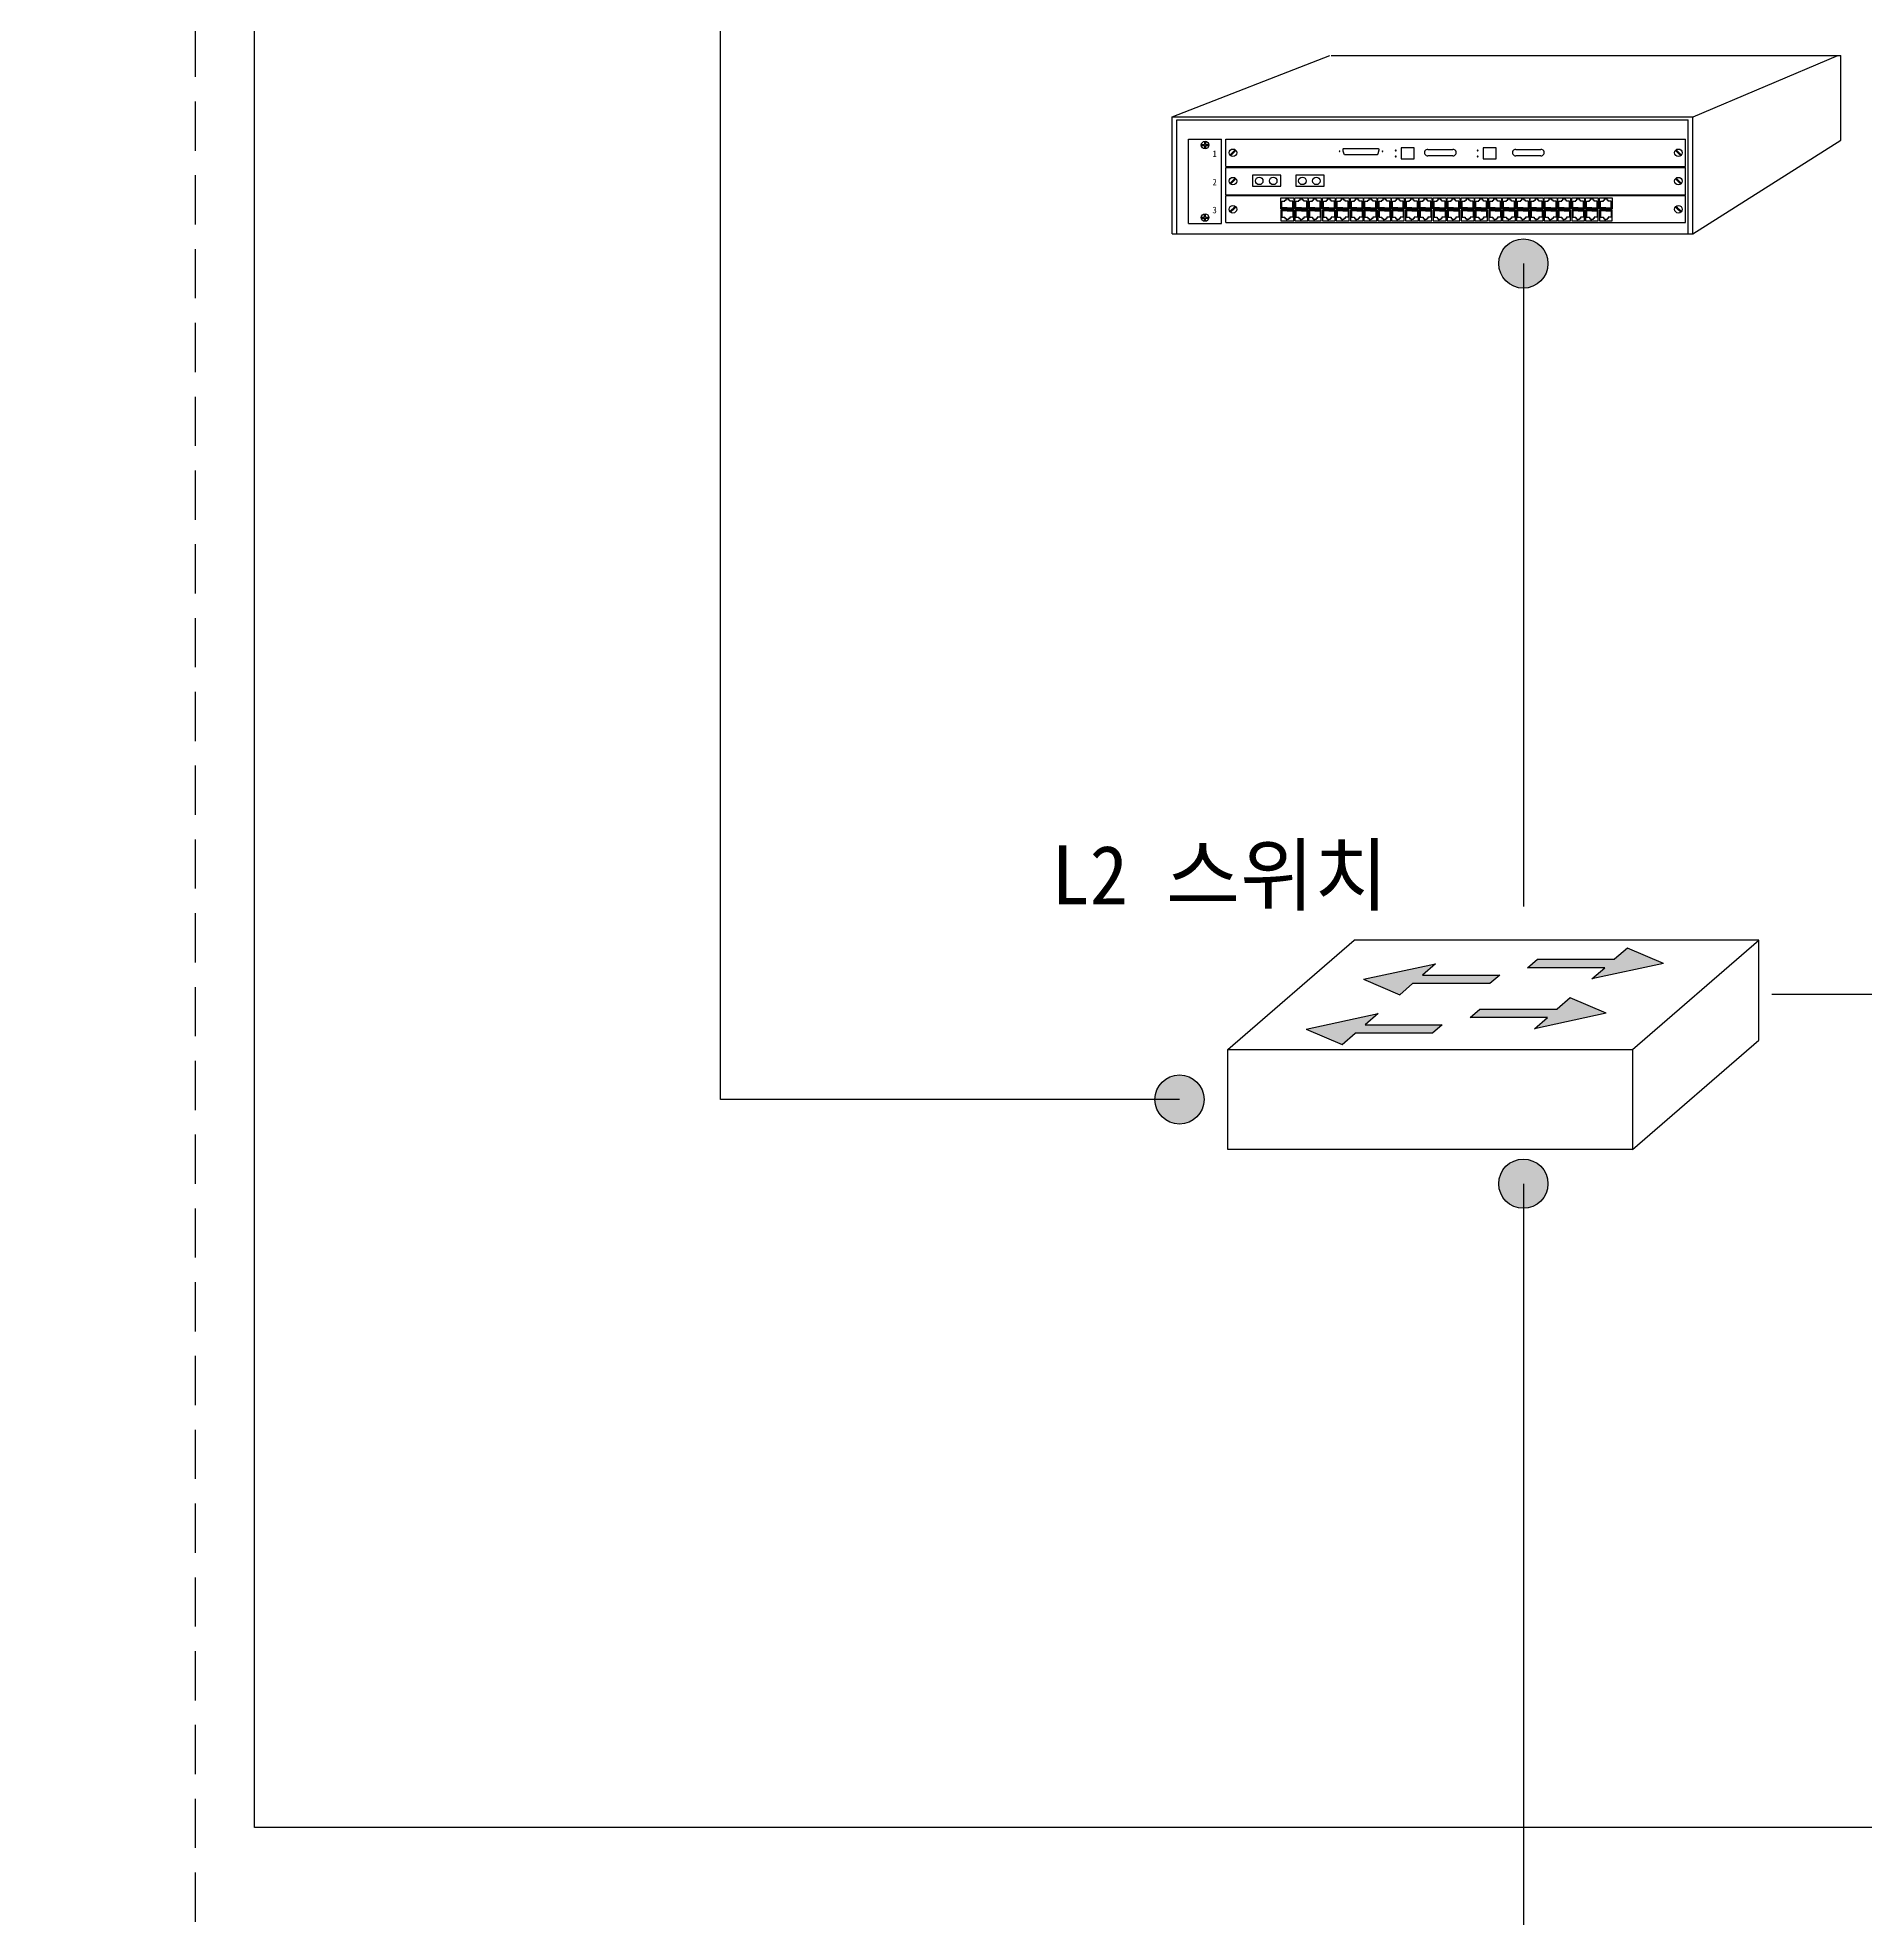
# Model space of a CAD drawing. Header units: millimetres. Extents: x 4 to 3929, y -454 to 587.
# Drawn here: x 1847.6 to 2033.4, y -6.1 to 185 of the extents above; entities that cross this region are included whole.
import ezdxf

# ---------------------------------------------------------------- set-up
doc = ezdxf.new("R2010")
doc.units = ezdxf.units.MM
doc.header["$LTSCALE"] = 10
doc.linetypes.add('A-DASHD01', pattern=[0.75, 0.5, -0.25])
for name, color, linetype in [('CZ-LIN1', 7, 'Continuous'), ('CZ-SYMB', 2, 'Continuous'), ('CZ-TABL-LIN1', 4, 'Continuous'), ('CZ-TEX2', 3, 'Continuous')]:
    doc.layers.add(name, color=color, linetype=linetype)
doc.styles.get("Standard").update_dxf_attribs({"font": 'GulimChe.ttf'})

# ---------------------------------------------------------------- blocks, each defined once
blk = doc.blocks.new('WO')
at = {"layer": 'CZ-LIN1'}
h = blk.add_hatch(color=256, dxfattribs=at)
h.dxf.hatch_style = 1
edge = h.paths.add_edge_path()
edge.add_arc((0, 0), 2.5, 0, 360)
blk.add_circle((0, 0), 2.5, dxfattribs=at)

msp = doc.modelspace()

# ---------------------------------------------------------------- hatches: boundary and pattern name
at = {"layer": 'CZ-SYMB'}
for points in [[(2007.88, 91.33), (2000.04, 91.33), (1999.04, 90.47), (2006.88, 90.47), (2005.57, 89.33), (2012.87, 90.9), (2009.2, 92.47)], [(1987.36, 88.87), (1995.21, 88.87), (1996.21, 89.73), (1988.36, 89.73), (1989.68, 90.87), (1982.38, 89.3), (1986.05, 87.73)], [(2002.04, 86.27), (1994.2, 86.27), (1993.2, 85.41), (2001.05, 85.41), (1999.73, 84.27), (2007.03, 85.84), (2003.36, 87.41)], [(1981.53, 83.81), (1989.37, 83.81), (1990.37, 84.67), (1982.52, 84.67), (1983.84, 85.81), (1976.54, 84.24), (1980.21, 82.67)]]:
    msp.add_hatch(color=256, dxfattribs=at).paths.add_polyline_path(points)

# ---------------------------------------------------------------- linework, layer by layer
at = {"layer": 'CZ-LIN1'}
for p, q in [((1998.61, 162.04), (1998.61, 96.69)), ((2023.86, 87.79), (2068.26, 87.79)), ((1998.61, 68.52), (1998.61, -280.04))]:
    msp.add_line(p, q, dxfattribs=at)
at = {"layer": 'CZ-LIN1', "flags": 128}
msp.add_lwpolyline([(1963.66, 77.08), (1917.02, 77.08), (1917.02, 260.95), (1957.65, 260.95)], dxfattribs=at)
at = {"layer": 'CZ-SYMB'}
for p, q in [((1962.91, 176.94), (1978.93, 183.2)), ((1979.09, 183.2), (2030.87, 183.2)), ((2015.88, 176.96), (2030.58, 183.2)), ((2030.87, 174.58), (2030.87, 183.2)), ((1962.91, 176.94), (2015.84, 176.94)), ((1962.91, 165.06), (1962.91, 176.94)), ((1963.4, 176.65), (2015.35, 176.65)), ((1963.4, 165.06), (1963.4, 176.65)), ((2015.35, 165.06), (2015.35, 176.65)), ((2015.84, 176.94), (2015.92, 176.97)), ((2015.84, 165.06), (2015.84, 176.94)), ((1964.58, 174.69), (1967.92, 174.69)), ((1964.58, 166.11), (1964.58, 174.69)), ((1965.88, 174.14), (1966.22, 174.14)), ((1965.88, 174.04), (1966.22, 174.04)), ((1966.22, 174.47), (1966.22, 174.14)), ((1966.22, 174.04), (1966.22, 173.7)), ((1966.31, 174.47), (1966.31, 174.14)), ((1966.31, 174.14), (1966.65, 174.14)), ((1966.31, 174.04), (1966.65, 174.04)), ((1966.31, 174.04), (1966.31, 173.7)), ((1967.92, 166.11), (1967.92, 174.69)), ((1968.38, 171.91), (1968.38, 174.69)), ((1968.38, 174.69), (2015.08, 174.69)), ((2015.08, 171.91), (2015.08, 174.69)), ((2015.08, 171.91), (2015.08, 174.69)), ((2015.84, 165.06), (2030.87, 174.58)), ((1968.79, 173.07), (1969.02, 173.3)), ((1968.86, 173), (1969.09, 173.24)), ((1969.02, 173.3), (1969.33, 173.61)), ((1969.09, 173.23), (1969.4, 173.54)), ((1980.3, 173.64), (1980.31, 173.69)), ((1980.3, 173.56), (1980.3, 173.64)), ((1980.3, 173.48), (1980.3, 173.56)), ((1980.41, 173.16), (1980.3, 173.48)), ((1980.31, 173.69), (1980.33, 173.73)), ((1980.33, 173.73), (1980.39, 173.75)), ((1980.39, 173.75), (1983.85, 173.75)), ((1980.44, 173.1), (1980.41, 173.16)), ((1980.52, 173.09), (1980.44, 173.1)), ((1983.78, 173.09), (1980.52, 173.09)), ((1983.79, 173.1), (1983.78, 173.09)), ((1983.8, 173.13), (1983.79, 173.1)), ((1983.82, 173.18), (1983.8, 173.13)), ((1983.93, 173.56), (1983.82, 173.18)), ((1983.85, 173.75), (1983.9, 173.71)), ((1983.9, 173.71), (1983.92, 173.7)), ((1983.92, 173.7), (1983.93, 173.64)), ((1983.93, 173.64), (1983.93, 173.56)), ((1987.53, 173.81), (1986.19, 173.81)), ((1986.19, 173.81), (1986.19, 172.67)), ((1986.19, 172.67), (1987.53, 172.67)), ((1987.53, 172.67), (1987.53, 173.81)), ((1988.91, 173.65), (1991.45, 173.65)), ((1991.45, 173), (1988.91, 173)), ((1995.86, 173.81), (1994.52, 173.81)), ((1994.52, 173.81), (1994.52, 172.67)), ((1994.52, 172.67), (1995.86, 172.67)), ((1995.86, 172.67), (1995.86, 173.81)), ((1997.85, 173.65), (2000.39, 173.65)), ((2000.39, 173), (1997.85, 173)), ((2014.37, 173.23), (2014.06, 173.54)), ((2014.44, 173.3), (2014.13, 173.61)), ((2014.61, 173), (2014.37, 173.24)), ((2014.68, 173.07), (2014.44, 173.3)), ((1968.38, 171.91), (2015.08, 171.91)), ((1968.38, 169.03), (1968.38, 171.81)), ((1968.38, 171.81), (2015.08, 171.81)), ((1968.79, 170.18), (1969.02, 170.42)), ((1968.86, 170.11), (1969.09, 170.35)), ((1969.02, 170.41), (1969.33, 170.72)), ((1969.09, 170.34), (1969.4, 170.65)), ((1973.97, 171.03), (1971.08, 171.03)), ((1971.08, 171.03), (1971.08, 169.91)), ((1973.97, 169.91), (1973.97, 171.03)), ((1978.35, 171.03), (1975.47, 171.03)), ((1975.47, 171.03), (1975.47, 169.91)), ((1978.35, 169.91), (1978.35, 171.03)), ((2014.37, 170.34), (2014.06, 170.65)), ((2014.44, 170.41), (2014.13, 170.72)), ((2014.61, 170.11), (2014.37, 170.35)), ((2014.68, 170.18), (2014.44, 170.42)), ((2015.08, 169.03), (2015.08, 171.81)), ((2015.08, 169.03), (2015.08, 171.81)), ((1968.38, 169.03), (2015.08, 169.03)), ((1968.38, 166.22), (1968.38, 168.95)), ((1968.38, 168.95), (2015.08, 168.95)), ((1971.08, 169.91), (1973.97, 169.91)), ((1973.97, 168.73), (1975.27, 168.73)), ((1973.97, 167.62), (1973.97, 168.73)), ((1974.07, 168.39), (1974.38, 168.39)), ((1974.07, 167.72), (1974.07, 168.39)), ((1974.38, 168.5), (1974.49, 168.5)), ((1974.38, 168.39), (1974.38, 168.5)), ((1974.49, 168.5), (1974.49, 168.62)), ((1974.49, 168.62), (1974.62, 168.62)), ((1974.75, 168.62), (1974.62, 168.62)), ((1974.75, 168.5), (1974.75, 168.62)), ((1974.86, 168.5), (1974.75, 168.5)), ((1974.86, 168.39), (1974.86, 168.5)), ((1975.17, 168.39), (1974.86, 168.39)), ((1975.17, 167.72), (1975.17, 168.39)), ((1975.27, 168.73), (1975.27, 167.62)), ((1975.4, 168.73), (1976.7, 168.73)), ((1975.4, 167.62), (1975.4, 168.73)), ((1975.47, 169.91), (1978.35, 169.91)), ((1975.5, 168.39), (1975.8, 168.39)), ((1975.5, 167.72), (1975.5, 168.39)), ((1975.8, 168.39), (1975.8, 168.5)), ((1975.8, 168.5), (1975.91, 168.5)), ((1975.91, 168.5), (1975.91, 168.62)), ((1975.91, 168.62), (1976.05, 168.62)), ((1976.18, 168.62), (1976.05, 168.62)), ((1976.18, 168.5), (1976.18, 168.62)), ((1976.29, 168.5), (1976.18, 168.5)), ((1976.29, 168.39), (1976.29, 168.5)), ((1976.6, 168.39), (1976.29, 168.39)), ((1976.6, 167.72), (1976.6, 168.39)), ((1976.7, 168.73), (1976.7, 167.62)), ((1976.77, 168.73), (1978.07, 168.73)), ((1976.77, 167.62), (1976.77, 168.73)), ((1976.87, 168.39), (1977.18, 168.39)), ((1976.87, 167.72), (1976.87, 168.39)), ((1977.18, 168.39), (1977.18, 168.5)), ((1977.18, 168.5), (1977.29, 168.5)), ((1977.29, 168.62), (1977.42, 168.62)), ((1977.29, 168.5), (1977.29, 168.62)), ((1977.56, 168.62), (1977.42, 168.62)), ((1977.56, 168.5), (1977.56, 168.62)), ((1977.67, 168.5), (1977.56, 168.5)), ((1977.67, 168.39), (1977.67, 168.5)), ((1977.97, 168.39), (1977.67, 168.39)), ((1977.97, 167.72), (1977.97, 168.39)), ((1978.07, 168.73), (1978.07, 167.62)), ((1978.2, 167.62), (1978.2, 168.73)), ((1978.2, 168.73), (1979.5, 168.73)), ((1978.3, 168.39), (1978.61, 168.39)), ((1978.3, 167.72), (1978.3, 168.39)), ((1978.61, 168.5), (1978.72, 168.5)), ((1978.61, 168.39), (1978.61, 168.5)), ((1978.72, 168.5), (1978.72, 168.62)), ((1978.72, 168.62), (1978.85, 168.62)), ((1978.98, 168.62), (1978.85, 168.62)), ((1978.98, 168.5), (1978.98, 168.62)), ((1979.09, 168.5), (1978.98, 168.5)), ((1979.09, 168.39), (1979.09, 168.5)), ((1979.4, 168.39), (1979.09, 168.39)), ((1979.4, 167.72), (1979.4, 168.39)), ((1979.5, 168.73), (1979.5, 167.62)), ((1979.6, 167.62), (1979.6, 168.73)), ((1979.6, 168.73), (1980.9, 168.73)), ((1979.7, 168.39), (1980.01, 168.39)), ((1979.7, 167.72), (1979.7, 168.39)), ((1980.01, 168.39), (1980.01, 168.5)), ((1980.01, 168.5), (1980.12, 168.5)), ((1980.12, 168.5), (1980.12, 168.62)), ((1980.12, 168.62), (1980.25, 168.62)), ((1980.38, 168.62), (1980.25, 168.62)), ((1980.38, 168.5), (1980.38, 168.62)), ((1980.49, 168.5), (1980.38, 168.5)), ((1980.49, 168.39), (1980.49, 168.5)), ((1980.8, 168.39), (1980.49, 168.39)), ((1980.8, 167.72), (1980.8, 168.39)), ((1980.9, 168.73), (1980.9, 167.62)), ((1981.03, 168.73), (1982.33, 168.73)), ((1981.03, 167.62), (1981.03, 168.73)), ((1981.13, 168.39), (1981.44, 168.39)), ((1981.13, 167.72), (1981.13, 168.39)), ((1981.44, 168.5), (1981.55, 168.5)), ((1981.44, 168.39), (1981.44, 168.5)), ((1981.55, 168.5), (1981.55, 168.62)), ((1981.55, 168.62), (1981.68, 168.62)), ((1981.81, 168.62), (1981.68, 168.62)), ((1981.81, 168.5), (1981.81, 168.62)), ((1981.92, 168.5), (1981.81, 168.5)), ((1981.92, 168.39), (1981.92, 168.5)), ((1982.23, 168.39), (1981.92, 168.39)), ((1982.23, 167.72), (1982.23, 168.39)), ((1982.33, 168.73), (1982.33, 167.62)), ((1982.41, 168.73), (1983.71, 168.73)), ((1982.41, 167.62), (1982.41, 168.73)), ((1982.51, 168.39), (1982.82, 168.39)), ((1982.51, 167.72), (1982.51, 168.39)), ((1982.82, 168.5), (1982.93, 168.5)), ((1982.82, 168.39), (1982.82, 168.5)), ((1982.93, 168.5), (1982.93, 168.62)), ((1982.93, 168.62), (1983.06, 168.62)), ((1983.19, 168.62), (1983.06, 168.62)), ((1983.19, 168.5), (1983.19, 168.62)), ((1983.3, 168.5), (1983.19, 168.5)), ((1983.3, 168.39), (1983.3, 168.5)), ((1983.61, 168.39), (1983.3, 168.39)), ((1983.61, 167.72), (1983.61, 168.39)), ((1983.71, 168.73), (1983.71, 167.62)), ((1983.83, 167.62), (1983.83, 168.73)), ((1983.83, 168.73), (1985.14, 168.73)), ((1983.94, 168.39), (1984.24, 168.39)), ((1983.94, 167.72), (1983.94, 168.39)), ((1984.24, 168.39), (1984.24, 168.5)), ((1984.24, 168.5), (1984.35, 168.5)), ((1984.35, 168.62), (1984.49, 168.62)), ((1984.35, 168.5), (1984.35, 168.62)), ((1984.62, 168.62), (1984.49, 168.62)), ((1984.62, 168.5), (1984.62, 168.62)), ((1984.73, 168.5), (1984.62, 168.5)), ((1984.73, 168.39), (1984.73, 168.5)), ((1985.04, 168.39), (1984.73, 168.39)), ((1985.04, 167.72), (1985.04, 168.39)), ((1985.14, 168.73), (1985.14, 167.62)), ((1985.21, 168.73), (1986.51, 168.73)), ((1985.21, 167.62), (1985.21, 168.73)), ((1985.31, 168.39), (1985.62, 168.39)), ((1985.31, 167.72), (1985.31, 168.39)), ((1985.62, 168.5), (1985.73, 168.5)), ((1985.62, 168.39), (1985.62, 168.5)), ((1985.73, 168.5), (1985.73, 168.62)), ((1985.73, 168.62), (1985.86, 168.62)), ((1985.99, 168.62), (1985.86, 168.62)), ((1985.99, 168.5), (1985.99, 168.62)), ((1986.1, 168.5), (1985.99, 168.5)), ((1986.1, 168.39), (1986.1, 168.5)), ((1986.41, 168.39), (1986.1, 168.39)), ((1986.41, 167.72), (1986.41, 168.39)), ((1986.51, 168.73), (1986.51, 167.62)), ((1986.64, 168.73), (1987.94, 168.73)), ((1986.64, 167.62), (1986.64, 168.73)), ((1986.74, 168.39), (1987.05, 168.39)), ((1986.74, 167.72), (1986.74, 168.39)), ((1987.05, 168.39), (1987.05, 168.5)), ((1987.05, 168.5), (1987.16, 168.5)), ((1987.16, 168.62), (1987.29, 168.62)), ((1987.16, 168.5), (1987.16, 168.62)), ((1987.42, 168.62), (1987.29, 168.62)), ((1987.42, 168.5), (1987.42, 168.62)), ((1987.53, 168.5), (1987.42, 168.5)), ((1987.53, 168.39), (1987.53, 168.5)), ((1987.84, 168.39), (1987.53, 168.39)), ((1987.84, 167.72), (1987.84, 168.39)), ((1987.94, 168.73), (1987.94, 167.62)), ((1988.02, 168.73), (1989.32, 168.73)), ((1988.02, 167.62), (1988.02, 168.73)), ((1988.12, 168.39), (1988.43, 168.39)), ((1988.12, 167.72), (1988.12, 168.39)), ((1988.43, 168.39), (1988.43, 168.5)), ((1988.43, 168.5), (1988.54, 168.5)), ((1988.54, 168.62), (1988.67, 168.62)), ((1988.54, 168.5), (1988.54, 168.62)), ((1988.8, 168.62), (1988.67, 168.62)), ((1988.8, 168.5), (1988.8, 168.62)), ((1988.91, 168.5), (1988.8, 168.5)), ((1988.91, 168.39), (1988.91, 168.5)), ((1989.22, 168.39), (1988.91, 168.39)), ((1989.22, 167.72), (1989.22, 168.39)), ((1989.32, 168.73), (1989.32, 167.62)), ((1989.45, 167.62), (1989.45, 168.73)), ((1989.45, 168.73), (1990.75, 168.73)), ((1989.55, 168.39), (1989.85, 168.39)), ((1989.55, 167.72), (1989.55, 168.39)), ((1989.85, 168.5), (1989.96, 168.5)), ((1989.85, 168.39), (1989.85, 168.5)), ((1989.96, 168.5), (1989.96, 168.62)), ((1989.96, 168.62), (1990.1, 168.62)), ((1990.23, 168.62), (1990.1, 168.62)), ((1990.23, 168.5), (1990.23, 168.62)), ((1990.34, 168.5), (1990.23, 168.5)), ((1990.34, 168.39), (1990.34, 168.5)), ((1990.65, 168.39), (1990.34, 168.39)), ((1990.65, 167.72), (1990.65, 168.39)), ((1990.75, 168.73), (1990.75, 167.62)), ((1990.87, 167.62), (1990.87, 168.73)), ((1990.87, 168.73), (1992.17, 168.73)), ((1990.97, 168.39), (1991.28, 168.39)), ((1990.97, 167.72), (1990.97, 168.39)), ((1991.28, 168.5), (1991.39, 168.5)), ((1991.28, 168.39), (1991.28, 168.5)), ((1991.39, 168.62), (1991.52, 168.62)), ((1991.39, 168.5), (1991.39, 168.62)), ((1991.65, 168.62), (1991.52, 168.62)), ((1991.65, 168.5), (1991.65, 168.62)), ((1991.76, 168.5), (1991.65, 168.5)), ((1991.76, 168.39), (1991.76, 168.5)), ((1992.07, 168.39), (1991.76, 168.39)), ((1992.07, 167.72), (1992.07, 168.39)), ((1992.17, 168.73), (1992.17, 167.62)), ((1992.3, 168.73), (1993.6, 168.73)), ((1992.3, 167.62), (1992.3, 168.73)), ((1992.4, 167.72), (1992.4, 168.39)), ((1992.4, 168.39), (1992.71, 168.39)), ((1992.71, 168.5), (1992.82, 168.5)), ((1992.71, 168.39), (1992.71, 168.5)), ((1992.82, 168.62), (1992.95, 168.62)), ((1992.82, 168.5), (1992.82, 168.62)), ((1993.08, 168.62), (1992.95, 168.62)), ((1993.08, 168.5), (1993.08, 168.62)), ((1993.19, 168.5), (1993.08, 168.5)), ((1993.19, 168.39), (1993.19, 168.5)), ((1993.5, 168.39), (1993.19, 168.39)), ((1993.5, 167.72), (1993.5, 168.39)), ((1993.6, 168.73), (1993.6, 167.62)), ((1993.67, 168.73), (1994.98, 168.73)), ((1993.67, 167.62), (1993.67, 168.73)), ((1993.77, 168.39), (1994.08, 168.39)), ((1993.77, 167.72), (1993.77, 168.39)), ((1994.08, 168.5), (1994.19, 168.5)), ((1994.08, 168.39), (1994.08, 168.5)), ((1994.19, 168.5), (1994.19, 168.62)), ((1994.19, 168.62), (1994.32, 168.62)), ((1994.46, 168.62), (1994.32, 168.62)), ((1994.46, 168.5), (1994.46, 168.62)), ((1994.57, 168.5), (1994.46, 168.5)), ((1994.57, 168.39), (1994.57, 168.5)), ((1994.87, 168.39), (1994.57, 168.39)), ((1994.87, 167.72), (1994.87, 168.39)), ((1994.98, 168.73), (1994.98, 167.62)), ((1995.1, 167.62), (1995.1, 168.73)), ((1995.1, 168.73), (1996.4, 168.73)), ((1995.2, 168.39), (1995.51, 168.39)), ((1995.2, 167.72), (1995.2, 168.39)), ((1995.51, 168.39), (1995.51, 168.5)), ((1995.51, 168.5), (1995.62, 168.5)), ((1995.62, 168.62), (1995.75, 168.62)), ((1995.62, 168.5), (1995.62, 168.62)), ((1995.88, 168.62), (1995.75, 168.62)), ((1995.88, 168.5), (1995.88, 168.62)), ((1996, 168.5), (1995.88, 168.5)), ((1996, 168.39), (1996, 168.5)), ((1996.3, 168.39), (1996, 168.39)), ((1996.3, 167.72), (1996.3, 168.39)), ((1996.4, 168.73), (1996.4, 167.62)), ((1996.5, 168.73), (1997.8, 168.73)), ((1996.5, 167.62), (1996.5, 168.73)), ((1996.6, 168.39), (1996.91, 168.39)), ((1996.6, 167.72), (1996.6, 168.39)), ((1996.91, 168.5), (1997.02, 168.5)), ((1996.91, 168.39), (1996.91, 168.5)), ((1997.02, 168.5), (1997.02, 168.62)), ((1997.02, 168.62), (1997.15, 168.62)), ((1997.28, 168.62), (1997.15, 168.62)), ((1997.28, 168.5), (1997.28, 168.62)), ((1997.39, 168.5), (1997.28, 168.5)), ((1997.39, 168.39), (1997.39, 168.5)), ((1997.7, 168.39), (1997.39, 168.39)), ((1997.7, 167.72), (1997.7, 168.39)), ((1997.8, 168.73), (1997.8, 167.62)), ((1997.93, 168.73), (1999.23, 168.73)), ((1997.93, 167.62), (1997.93, 168.73)), ((1998.03, 168.39), (1998.34, 168.39)), ((1998.03, 167.72), (1998.03, 168.39)), ((1998.34, 168.39), (1998.34, 168.5)), ((1998.34, 168.5), (1998.45, 168.5)), ((1998.45, 168.62), (1998.58, 168.62)), ((1998.45, 168.5), (1998.45, 168.62)), ((1998.71, 168.62), (1998.58, 168.62)), ((1998.71, 168.5), (1998.71, 168.62)), ((1998.82, 168.5), (1998.71, 168.5)), ((1998.82, 168.39), (1998.82, 168.5)), ((1999.13, 168.39), (1998.82, 168.39)), ((1999.13, 167.72), (1999.13, 168.39)), ((1999.23, 168.73), (1999.23, 167.62)), ((1999.31, 168.73), (2000.61, 168.73)), ((1999.31, 167.62), (1999.31, 168.73)), ((1999.41, 168.39), (1999.72, 168.39)), ((1999.41, 167.72), (1999.41, 168.39)), ((1999.72, 168.39), (1999.72, 168.5)), ((1999.72, 168.5), (1999.83, 168.5)), ((1999.83, 168.62), (1999.96, 168.62)), ((1999.83, 168.5), (1999.83, 168.62)), ((2000.09, 168.62), (1999.96, 168.62)), ((2000.09, 168.5), (2000.09, 168.62)), ((2000.2, 168.5), (2000.09, 168.5)), ((2000.2, 168.39), (2000.2, 168.5)), ((2000.51, 168.39), (2000.2, 168.39)), ((2000.51, 167.72), (2000.51, 168.39)), ((2000.61, 168.73), (2000.61, 167.62)), ((2000.74, 168.73), (2002.04, 168.73)), ((2000.74, 167.62), (2000.74, 168.73)), ((2000.84, 168.39), (2001.14, 168.39)), ((2000.84, 167.72), (2000.84, 168.39)), ((2001.14, 168.5), (2001.25, 168.5)), ((2001.14, 168.39), (2001.14, 168.5)), ((2001.25, 168.5), (2001.25, 168.62)), ((2001.25, 168.62), (2001.39, 168.62)), ((2001.52, 168.62), (2001.39, 168.62)), ((2001.52, 168.5), (2001.52, 168.62)), ((2001.63, 168.5), (2001.52, 168.5)), ((2001.63, 168.39), (2001.63, 168.5)), ((2001.94, 168.39), (2001.63, 168.39)), ((2001.94, 167.72), (2001.94, 168.39)), ((2002.04, 168.73), (2002.04, 167.62)), ((2002.11, 168.73), (2003.41, 168.73)), ((2002.11, 167.62), (2002.11, 168.73)), ((2002.21, 168.39), (2002.52, 168.39)), ((2002.21, 167.72), (2002.21, 168.39)), ((2002.52, 168.39), (2002.52, 168.5)), ((2002.52, 168.5), (2002.63, 168.5)), ((2002.63, 168.62), (2002.76, 168.62)), ((2002.63, 168.5), (2002.63, 168.62)), ((2002.89, 168.62), (2002.76, 168.62)), ((2002.89, 168.5), (2002.89, 168.62)), ((2003, 168.5), (2002.89, 168.5)), ((2003, 168.39), (2003, 168.5)), ((2003.31, 168.39), (2003, 168.39)), ((2003.31, 167.72), (2003.31, 168.39)), ((2003.41, 168.73), (2003.41, 167.62)), ((2003.54, 167.62), (2003.54, 168.73)), ((2003.54, 168.73), (2004.84, 168.73)), ((2003.64, 168.39), (2003.95, 168.39)), ((2003.64, 167.72), (2003.64, 168.39)), ((2003.95, 168.39), (2003.95, 168.5)), ((2003.95, 168.5), (2004.06, 168.5)), ((2004.06, 168.5), (2004.06, 168.62)), ((2004.06, 168.62), (2004.19, 168.62)), ((2004.32, 168.62), (2004.19, 168.62)), ((2004.32, 168.5), (2004.32, 168.62)), ((2004.43, 168.5), (2004.32, 168.5)), ((2004.43, 168.39), (2004.43, 168.5)), ((2004.74, 168.39), (2004.43, 168.39)), ((2004.74, 167.72), (2004.74, 168.39)), ((2004.84, 168.73), (2004.84, 167.62)), ((2004.92, 168.73), (2006.22, 168.73)), ((2004.92, 167.62), (2004.92, 168.73)), ((2005.02, 168.39), (2005.33, 168.39)), ((2005.02, 167.72), (2005.02, 168.39)), ((2005.33, 168.39), (2005.33, 168.5)), ((2005.33, 168.5), (2005.44, 168.5)), ((2005.44, 168.5), (2005.44, 168.62)), ((2005.44, 168.62), (2005.57, 168.62)), ((2005.7, 168.62), (2005.57, 168.62)), ((2005.7, 168.5), (2005.7, 168.62)), ((2005.81, 168.5), (2005.7, 168.5)), ((2005.81, 168.39), (2005.81, 168.5)), ((2006.12, 168.39), (2005.81, 168.39)), ((2006.12, 167.72), (2006.12, 168.39)), ((2006.22, 168.73), (2006.22, 167.62)), ((2006.35, 168.73), (2007.65, 168.73)), ((2006.35, 167.62), (2006.35, 168.73)), ((2006.45, 168.39), (2006.76, 168.39)), ((2006.45, 167.72), (2006.45, 168.39)), ((2006.76, 168.39), (2006.76, 168.5)), ((2006.76, 168.5), (2006.87, 168.5)), ((2006.87, 168.62), (2007, 168.62)), ((2006.87, 168.5), (2006.87, 168.62)), ((2007.13, 168.62), (2007, 168.62)), ((2007.13, 168.5), (2007.13, 168.62)), ((2007.24, 168.5), (2007.13, 168.5)), ((2007.24, 168.39), (2007.24, 168.5)), ((2007.55, 168.39), (2007.24, 168.39)), ((2007.55, 167.72), (2007.55, 168.39)), ((2007.65, 168.73), (2007.65, 167.62)), ((2015.08, 166.22), (2015.08, 168.95)), ((2015.08, 166.22), (2015.08, 168.95)), ((1965.88, 166.77), (1966.22, 166.77)), ((1965.88, 166.67), (1966.22, 166.67)), ((1966.22, 166.77), (1966.22, 167.1)), ((1966.22, 166.33), (1966.22, 166.67)), ((1966.31, 166.77), (1966.31, 167.1)), ((1966.31, 166.77), (1966.65, 166.77)), ((1966.31, 166.67), (1966.65, 166.67)), ((1966.31, 166.33), (1966.31, 166.67)), ((1968.79, 167.32), (1969.02, 167.56)), ((1968.86, 167.25), (1969.09, 167.49)), ((1969.02, 167.55), (1969.33, 167.86)), ((1969.09, 167.48), (1969.4, 167.79)), ((1975.27, 167.62), (1973.97, 167.62)), ((1975.27, 167.51), (1973.97, 167.51)), ((1973.97, 167.51), (1973.97, 166.4)), ((1973.97, 166.4), (1975.27, 166.4)), ((1974.62, 167.72), (1974.07, 167.72)), ((1974.62, 167.41), (1974.07, 167.41)), ((1974.07, 167.41), (1974.07, 166.74)), ((1974.07, 166.74), (1974.38, 166.74)), ((1974.38, 166.74), (1974.38, 166.63)), ((1974.38, 166.63), (1974.49, 166.63)), ((1974.49, 166.63), (1974.49, 166.51)), ((1974.49, 166.51), (1974.62, 166.51)), ((1974.62, 167.72), (1975.17, 167.72)), ((1974.62, 167.41), (1975.17, 167.41)), ((1974.75, 166.51), (1974.62, 166.51)), ((1974.75, 166.63), (1974.75, 166.51)), ((1974.86, 166.63), (1974.75, 166.63)), ((1975.17, 166.74), (1974.86, 166.74)), ((1974.86, 166.74), (1974.86, 166.63)), ((1975.17, 167.41), (1975.17, 166.74)), ((1975.27, 166.4), (1975.27, 167.51)), ((1976.7, 167.62), (1975.4, 167.62)), ((1976.7, 167.51), (1975.4, 167.51)), ((1975.4, 167.51), (1975.4, 166.4)), ((1975.4, 166.4), (1976.7, 166.4)), ((1976.05, 167.72), (1975.5, 167.72)), ((1975.5, 167.41), (1975.5, 166.74)), ((1976.05, 167.41), (1975.5, 167.41)), ((1975.5, 166.74), (1975.8, 166.74)), ((1975.8, 166.74), (1975.8, 166.63)), ((1975.8, 166.63), (1975.91, 166.63)), ((1975.91, 166.63), (1975.91, 166.51)), ((1975.91, 166.51), (1976.05, 166.51)), ((1976.05, 167.72), (1976.6, 167.72)), ((1976.05, 167.41), (1976.6, 167.41)), ((1976.18, 166.51), (1976.05, 166.51)), ((1976.29, 166.63), (1976.18, 166.63)), ((1976.18, 166.63), (1976.18, 166.51)), ((1976.6, 166.74), (1976.29, 166.74)), ((1976.29, 166.74), (1976.29, 166.63)), ((1976.6, 167.41), (1976.6, 166.74)), ((1976.7, 166.4), (1976.7, 167.51)), ((1978.07, 167.62), (1976.77, 167.62)), ((1978.07, 167.51), (1976.77, 167.51)), ((1976.77, 167.51), (1976.77, 166.4)), ((1976.77, 166.4), (1978.07, 166.4)), ((1977.42, 167.72), (1976.87, 167.72)), ((1976.87, 167.41), (1976.87, 166.74)), ((1977.42, 167.41), (1976.87, 167.41)), ((1976.87, 166.74), (1977.18, 166.74)), ((1977.18, 166.74), (1977.18, 166.63)), ((1977.18, 166.63), (1977.29, 166.63)), ((1977.29, 166.63), (1977.29, 166.51)), ((1977.29, 166.51), (1977.42, 166.51)), ((1977.42, 167.72), (1977.97, 167.72)), ((1977.42, 167.41), (1977.97, 167.41)), ((1977.56, 166.51), (1977.42, 166.51)), ((1977.67, 166.63), (1977.56, 166.63)), ((1977.56, 166.63), (1977.56, 166.51)), ((1977.97, 166.74), (1977.67, 166.74)), ((1977.67, 166.74), (1977.67, 166.63)), ((1977.97, 167.41), (1977.97, 166.74)), ((1978.07, 166.4), (1978.07, 167.51)), ((1979.5, 167.62), (1978.2, 167.62)), ((1979.5, 167.51), (1978.2, 167.51)), ((1978.2, 167.51), (1978.2, 166.4)), ((1978.2, 166.4), (1979.5, 166.4)), ((1978.85, 167.72), (1978.3, 167.72)), ((1978.3, 167.41), (1978.3, 166.74)), ((1978.85, 167.41), (1978.3, 167.41)), ((1978.3, 166.74), (1978.61, 166.74)), ((1978.61, 166.74), (1978.61, 166.63)), ((1978.61, 166.63), (1978.72, 166.63)), ((1978.72, 166.63), (1978.72, 166.51)), ((1978.72, 166.51), (1978.85, 166.51)), ((1978.85, 167.72), (1979.4, 167.72)), ((1978.85, 167.41), (1979.4, 167.41)), ((1978.98, 166.51), (1978.85, 166.51)), ((1978.98, 166.63), (1978.98, 166.51)), ((1979.09, 166.63), (1978.98, 166.63)), ((1979.4, 166.74), (1979.09, 166.74)), ((1979.09, 166.74), (1979.09, 166.63)), ((1979.4, 167.41), (1979.4, 166.74)), ((1979.5, 166.4), (1979.5, 167.51)), ((1980.9, 167.62), (1979.6, 167.62)), ((1980.9, 167.51), (1979.6, 167.51)), ((1979.6, 167.51), (1979.6, 166.4)), ((1979.6, 166.4), (1980.9, 166.4)), ((1980.25, 167.72), (1979.7, 167.72)), ((1979.7, 167.41), (1979.7, 166.74)), ((1980.25, 167.41), (1979.7, 167.41)), ((1979.7, 166.74), (1980.01, 166.74)), ((1980.01, 166.74), (1980.01, 166.63)), ((1980.01, 166.63), (1980.12, 166.63)), ((1980.12, 166.63), (1980.12, 166.51)), ((1980.12, 166.51), (1980.25, 166.51)), ((1980.25, 167.72), (1980.8, 167.72)), ((1980.25, 167.41), (1980.8, 167.41)), ((1980.38, 166.51), (1980.25, 166.51)), ((1980.49, 166.63), (1980.38, 166.63)), ((1980.38, 166.63), (1980.38, 166.51)), ((1980.8, 166.74), (1980.49, 166.74)), ((1980.49, 166.74), (1980.49, 166.63)), ((1980.8, 167.41), (1980.8, 166.74)), ((1980.9, 166.4), (1980.9, 167.51)), ((1982.33, 167.62), (1981.03, 167.62)), ((1982.33, 167.51), (1981.03, 167.51)), ((1981.03, 167.51), (1981.03, 166.4)), ((1981.03, 166.4), (1982.33, 166.4)), ((1981.68, 167.72), (1981.13, 167.72)), ((1981.68, 167.41), (1981.13, 167.41)), ((1981.13, 167.41), (1981.13, 166.74)), ((1981.13, 166.74), (1981.44, 166.74)), ((1981.44, 166.74), (1981.44, 166.63)), ((1981.44, 166.63), (1981.55, 166.63)), ((1981.55, 166.63), (1981.55, 166.51)), ((1981.55, 166.51), (1981.68, 166.51)), ((1981.68, 167.72), (1982.23, 167.72)), ((1981.68, 167.41), (1982.23, 167.41)), ((1981.81, 166.51), (1981.68, 166.51)), ((1981.81, 166.63), (1981.81, 166.51)), ((1981.92, 166.63), (1981.81, 166.63)), ((1982.23, 166.74), (1981.92, 166.74)), ((1981.92, 166.74), (1981.92, 166.63)), ((1982.23, 167.41), (1982.23, 166.74)), ((1982.33, 166.4), (1982.33, 167.51)), ((1983.71, 167.62), (1982.41, 167.62)), ((1983.71, 167.51), (1982.41, 167.51)), ((1982.41, 167.51), (1982.41, 166.4)), ((1982.41, 166.4), (1983.71, 166.4)), ((1983.06, 167.72), (1982.51, 167.72)), ((1983.06, 167.41), (1982.51, 167.41)), ((1982.51, 167.41), (1982.51, 166.74)), ((1982.51, 166.74), (1982.82, 166.74)), ((1982.82, 166.74), (1982.82, 166.63)), ((1982.82, 166.63), (1982.93, 166.63)), ((1982.93, 166.63), (1982.93, 166.51)), ((1982.93, 166.51), (1983.06, 166.51)), ((1983.06, 167.72), (1983.61, 167.72)), ((1983.06, 167.41), (1983.61, 167.41)), ((1983.19, 166.51), (1983.06, 166.51)), ((1983.19, 166.63), (1983.19, 166.51)), ((1983.3, 166.63), (1983.19, 166.63)), ((1983.61, 166.74), (1983.3, 166.74)), ((1983.3, 166.74), (1983.3, 166.63)), ((1983.61, 167.41), (1983.61, 166.74)), ((1983.71, 166.4), (1983.71, 167.51)), ((1985.14, 167.62), (1983.83, 167.62)), ((1983.83, 167.51), (1983.83, 166.4)), ((1985.14, 167.51), (1983.83, 167.51)), ((1983.83, 166.4), (1985.14, 166.4)), ((1984.49, 167.72), (1983.94, 167.72)), ((1983.94, 167.41), (1983.94, 166.74)), ((1984.49, 167.41), (1983.94, 167.41)), ((1983.94, 166.74), (1984.24, 166.74)), ((1984.24, 166.74), (1984.24, 166.63)), ((1984.24, 166.63), (1984.35, 166.63)), ((1984.35, 166.63), (1984.35, 166.51)), ((1984.35, 166.51), (1984.49, 166.51)), ((1984.49, 167.72), (1985.04, 167.72)), ((1984.49, 167.41), (1985.04, 167.41)), ((1984.62, 166.51), (1984.49, 166.51)), ((1984.73, 166.63), (1984.62, 166.63)), ((1984.62, 166.63), (1984.62, 166.51)), ((1985.04, 166.74), (1984.73, 166.74)), ((1984.73, 166.74), (1984.73, 166.63)), ((1985.04, 167.41), (1985.04, 166.74)), ((1985.14, 166.4), (1985.14, 167.51)), ((1986.51, 167.62), (1985.21, 167.62)), ((1986.51, 167.51), (1985.21, 167.51)), ((1985.21, 167.51), (1985.21, 166.4)), ((1985.21, 166.4), (1986.51, 166.4)), ((1985.86, 167.72), (1985.31, 167.72)), ((1985.31, 167.41), (1985.31, 166.74)), ((1985.86, 167.41), (1985.31, 167.41)), ((1985.31, 166.74), (1985.62, 166.74)), ((1985.62, 166.74), (1985.62, 166.63)), ((1985.62, 166.63), (1985.73, 166.63)), ((1985.73, 166.63), (1985.73, 166.51)), ((1985.73, 166.51), (1985.86, 166.51)), ((1985.86, 167.72), (1986.41, 167.72)), ((1985.86, 167.41), (1986.41, 167.41)), ((1985.99, 166.51), (1985.86, 166.51)), ((1985.99, 166.63), (1985.99, 166.51)), ((1986.1, 166.63), (1985.99, 166.63)), ((1986.41, 166.74), (1986.1, 166.74)), ((1986.1, 166.74), (1986.1, 166.63)), ((1986.41, 167.41), (1986.41, 166.74)), ((1986.51, 166.4), (1986.51, 167.51)), ((1987.94, 167.62), (1986.64, 167.62)), ((1987.94, 167.51), (1986.64, 167.51)), ((1986.64, 167.51), (1986.64, 166.4)), ((1986.64, 166.4), (1987.94, 166.4)), ((1987.29, 167.72), (1986.74, 167.72)), ((1986.74, 167.41), (1986.74, 166.74)), ((1987.29, 167.41), (1986.74, 167.41)), ((1986.74, 166.74), (1987.05, 166.74)), ((1987.05, 166.74), (1987.05, 166.63)), ((1987.05, 166.63), (1987.16, 166.63)), ((1987.16, 166.63), (1987.16, 166.51)), ((1987.16, 166.51), (1987.29, 166.51)), ((1987.29, 167.72), (1987.84, 167.72)), ((1987.29, 167.41), (1987.84, 167.41)), ((1987.42, 166.51), (1987.29, 166.51)), ((1987.53, 166.63), (1987.42, 166.63)), ((1987.42, 166.63), (1987.42, 166.51)), ((1987.84, 166.74), (1987.53, 166.74)), ((1987.53, 166.74), (1987.53, 166.63)), ((1987.84, 167.41), (1987.84, 166.74)), ((1987.94, 166.4), (1987.94, 167.51)), ((1989.32, 167.62), (1988.02, 167.62)), ((1989.32, 167.51), (1988.02, 167.51)), ((1988.02, 167.51), (1988.02, 166.4)), ((1988.02, 166.4), (1989.32, 166.4)), ((1988.67, 167.72), (1988.12, 167.72)), ((1988.12, 167.41), (1988.12, 166.74)), ((1988.67, 167.41), (1988.12, 167.41)), ((1988.12, 166.74), (1988.43, 166.74)), ((1988.43, 166.74), (1988.43, 166.63)), ((1988.43, 166.63), (1988.54, 166.63)), ((1988.54, 166.63), (1988.54, 166.51)), ((1988.54, 166.51), (1988.67, 166.51)), ((1988.67, 167.72), (1989.22, 167.72)), ((1988.67, 167.41), (1989.22, 167.41)), ((1988.8, 166.51), (1988.67, 166.51)), ((1988.91, 166.63), (1988.8, 166.63)), ((1988.8, 166.63), (1988.8, 166.51)), ((1989.22, 166.74), (1988.91, 166.74)), ((1988.91, 166.74), (1988.91, 166.63)), ((1989.22, 167.41), (1989.22, 166.74)), ((1989.32, 166.4), (1989.32, 167.51)), ((1990.75, 167.62), (1989.45, 167.62)), ((1990.75, 167.51), (1989.45, 167.51)), ((1989.45, 167.51), (1989.45, 166.4)), ((1989.45, 166.4), (1990.75, 166.4)), ((1990.1, 167.72), (1989.55, 167.72)), ((1989.55, 167.41), (1989.55, 166.74)), ((1990.1, 167.41), (1989.55, 167.41)), ((1989.55, 166.74), (1989.85, 166.74)), ((1989.85, 166.74), (1989.85, 166.63)), ((1989.85, 166.63), (1989.96, 166.63)), ((1989.96, 166.63), (1989.96, 166.51)), ((1989.96, 166.51), (1990.1, 166.51)), ((1990.1, 167.72), (1990.65, 167.72)), ((1990.1, 167.41), (1990.65, 167.41)), ((1990.23, 166.51), (1990.1, 166.51)), ((1990.23, 166.63), (1990.23, 166.51)), ((1990.34, 166.63), (1990.23, 166.63)), ((1990.65, 166.74), (1990.34, 166.74)), ((1990.34, 166.74), (1990.34, 166.63)), ((1990.65, 167.41), (1990.65, 166.74)), ((1990.75, 166.4), (1990.75, 167.51)), ((1992.17, 167.62), (1990.87, 167.62)), ((1992.17, 167.51), (1990.87, 167.51)), ((1990.87, 167.51), (1990.87, 166.4)), ((1990.87, 166.4), (1992.17, 166.4)), ((1991.52, 167.72), (1990.97, 167.72)), ((1991.52, 167.41), (1990.97, 167.41)), ((1990.97, 167.41), (1990.97, 166.74)), ((1990.97, 166.74), (1991.28, 166.74)), ((1991.28, 166.74), (1991.28, 166.63)), ((1991.28, 166.63), (1991.39, 166.63)), ((1991.39, 166.63), (1991.39, 166.51)), ((1991.39, 166.51), (1991.52, 166.51)), ((1991.52, 167.72), (1992.07, 167.72)), ((1991.52, 167.41), (1992.07, 167.41)), ((1991.65, 166.51), (1991.52, 166.51)), ((1991.76, 166.63), (1991.65, 166.63)), ((1991.65, 166.63), (1991.65, 166.51)), ((1992.07, 166.74), (1991.76, 166.74)), ((1991.76, 166.74), (1991.76, 166.63)), ((1992.07, 167.41), (1992.07, 166.74)), ((1992.17, 166.4), (1992.17, 167.51)), ((1993.6, 167.62), (1992.3, 167.62)), ((1992.3, 167.51), (1992.3, 166.4)), ((1993.6, 167.51), (1992.3, 167.51)), ((1992.3, 166.4), (1993.6, 166.4)), ((1992.95, 167.72), (1992.4, 167.72)), ((1992.95, 167.41), (1992.4, 167.41)), ((1992.4, 167.41), (1992.4, 166.74)), ((1992.4, 166.74), (1992.71, 166.74)), ((1992.71, 166.74), (1992.71, 166.63)), ((1992.71, 166.63), (1992.82, 166.63)), ((1992.82, 166.63), (1992.82, 166.51)), ((1992.82, 166.51), (1992.95, 166.51)), ((1992.95, 167.72), (1993.5, 167.72)), ((1992.95, 167.41), (1993.5, 167.41)), ((1993.08, 166.51), (1992.95, 166.51)), ((1993.08, 166.63), (1993.08, 166.51)), ((1993.19, 166.63), (1993.08, 166.63)), ((1993.5, 166.74), (1993.19, 166.74)), ((1993.19, 166.74), (1993.19, 166.63)), ((1993.5, 167.41), (1993.5, 166.74)), ((1993.6, 166.4), (1993.6, 167.51)), ((1994.98, 167.62), (1993.67, 167.62)), ((1994.98, 167.51), (1993.67, 167.51)), ((1993.67, 167.51), (1993.67, 166.4)), ((1993.67, 166.4), (1994.98, 166.4)), ((1994.32, 167.72), (1993.77, 167.72)), ((1993.77, 167.41), (1993.77, 166.74)), ((1994.32, 167.41), (1993.77, 167.41)), ((1993.77, 166.74), (1994.08, 166.74)), ((1994.08, 166.74), (1994.08, 166.63)), ((1994.08, 166.63), (1994.19, 166.63)), ((1994.19, 166.63), (1994.19, 166.51)), ((1994.19, 166.51), (1994.32, 166.51)), ((1994.32, 167.72), (1994.87, 167.72)), ((1994.32, 167.41), (1994.87, 167.41)), ((1994.46, 166.51), (1994.32, 166.51)), ((1994.46, 166.63), (1994.46, 166.51)), ((1994.57, 166.63), (1994.46, 166.63)), ((1994.87, 166.74), (1994.57, 166.74)), ((1994.57, 166.74), (1994.57, 166.63)), ((1994.87, 167.41), (1994.87, 166.74)), ((1994.98, 166.4), (1994.98, 167.51)), ((1996.4, 167.62), (1995.1, 167.62)), ((1995.1, 167.51), (1995.1, 166.4)), ((1996.4, 167.51), (1995.1, 167.51)), ((1995.1, 166.4), (1996.4, 166.4)), ((1995.75, 167.72), (1995.2, 167.72)), ((1995.2, 167.41), (1995.2, 166.74)), ((1995.75, 167.41), (1995.2, 167.41)), ((1995.2, 166.74), (1995.51, 166.74)), ((1995.51, 166.74), (1995.51, 166.63)), ((1995.51, 166.63), (1995.62, 166.63)), ((1995.62, 166.63), (1995.62, 166.51)), ((1995.62, 166.51), (1995.75, 166.51)), ((1995.75, 167.72), (1996.3, 167.72)), ((1995.75, 167.41), (1996.3, 167.41)), ((1995.88, 166.51), (1995.75, 166.51)), ((1996, 166.63), (1995.88, 166.63)), ((1995.88, 166.63), (1995.88, 166.51)), ((1996, 166.74), (1996, 166.63)), ((1996.3, 166.74), (1996, 166.74)), ((1996.3, 167.41), (1996.3, 166.74)), ((1996.4, 166.4), (1996.4, 167.51)), ((1997.8, 167.62), (1996.5, 167.62)), ((1997.8, 167.51), (1996.5, 167.51)), ((1996.5, 167.51), (1996.5, 166.4)), ((1996.5, 166.4), (1997.8, 166.4)), ((1997.15, 167.72), (1996.6, 167.72)), ((1996.6, 167.41), (1996.6, 166.74)), ((1997.15, 167.41), (1996.6, 167.41)), ((1996.6, 166.74), (1996.91, 166.74)), ((1996.91, 166.74), (1996.91, 166.63)), ((1996.91, 166.63), (1997.02, 166.63)), ((1997.02, 166.63), (1997.02, 166.51)), ((1997.02, 166.51), (1997.15, 166.51)), ((1997.15, 167.72), (1997.7, 167.72)), ((1997.15, 167.41), (1997.7, 167.41)), ((1997.28, 166.51), (1997.15, 166.51)), ((1997.28, 166.63), (1997.28, 166.51)), ((1997.39, 166.63), (1997.28, 166.63)), ((1997.7, 166.74), (1997.39, 166.74)), ((1997.39, 166.74), (1997.39, 166.63)), ((1997.7, 167.41), (1997.7, 166.74)), ((1997.8, 166.4), (1997.8, 167.51)), ((1999.23, 167.62), (1997.93, 167.62)), ((1999.23, 167.51), (1997.93, 167.51)), ((1997.93, 167.51), (1997.93, 166.4)), ((1997.93, 166.4), (1999.23, 166.4)), ((1998.58, 167.72), (1998.03, 167.72)), ((1998.58, 167.41), (1998.03, 167.41)), ((1998.03, 167.41), (1998.03, 166.74)), ((1998.03, 166.74), (1998.34, 166.74)), ((1998.34, 166.74), (1998.34, 166.63)), ((1998.34, 166.63), (1998.45, 166.63)), ((1998.45, 166.63), (1998.45, 166.51)), ((1998.45, 166.51), (1998.58, 166.51)), ((1998.58, 167.72), (1999.13, 167.72)), ((1998.58, 167.41), (1999.13, 167.41)), ((1998.71, 166.51), (1998.58, 166.51)), ((1998.82, 166.63), (1998.71, 166.63)), ((1998.71, 166.63), (1998.71, 166.51)), ((1999.13, 166.74), (1998.82, 166.74)), ((1998.82, 166.74), (1998.82, 166.63)), ((1999.13, 167.41), (1999.13, 166.74)), ((1999.23, 166.4), (1999.23, 167.51)), ((2000.61, 167.62), (1999.31, 167.62)), ((2000.61, 167.51), (1999.31, 167.51)), ((1999.31, 167.51), (1999.31, 166.4)), ((1999.31, 166.4), (2000.61, 166.4)), ((1999.96, 167.72), (1999.41, 167.72)), ((1999.41, 167.41), (1999.41, 166.74)), ((1999.96, 167.41), (1999.41, 167.41)), ((1999.41, 166.74), (1999.72, 166.74)), ((1999.72, 166.74), (1999.72, 166.63)), ((1999.72, 166.63), (1999.83, 166.63)), ((1999.83, 166.63), (1999.83, 166.51)), ((1999.83, 166.51), (1999.96, 166.51)), ((1999.96, 167.72), (2000.51, 167.72)), ((1999.96, 167.41), (2000.51, 167.41)), ((2000.09, 166.51), (1999.96, 166.51)), ((2000.2, 166.63), (2000.09, 166.63)), ((2000.09, 166.63), (2000.09, 166.51)), ((2000.51, 166.74), (2000.2, 166.74)), ((2000.2, 166.74), (2000.2, 166.63)), ((2000.51, 167.41), (2000.51, 166.74)), ((2000.61, 166.4), (2000.61, 167.51)), ((2002.04, 167.62), (2000.74, 167.62)), ((2002.04, 167.51), (2000.74, 167.51)), ((2000.74, 167.51), (2000.74, 166.4)), ((2000.74, 166.4), (2002.04, 166.4)), ((2001.39, 167.72), (2000.84, 167.72)), ((2000.84, 167.41), (2000.84, 166.74)), ((2001.39, 167.41), (2000.84, 167.41)), ((2000.84, 166.74), (2001.14, 166.74)), ((2001.14, 166.74), (2001.14, 166.63)), ((2001.14, 166.63), (2001.25, 166.63)), ((2001.25, 166.63), (2001.25, 166.51)), ((2001.25, 166.51), (2001.39, 166.51)), ((2001.39, 167.72), (2001.94, 167.72)), ((2001.39, 167.41), (2001.94, 167.41)), ((2001.52, 166.51), (2001.39, 166.51)), ((2001.52, 166.63), (2001.52, 166.51)), ((2001.63, 166.63), (2001.52, 166.63)), ((2001.94, 166.74), (2001.63, 166.74)), ((2001.63, 166.74), (2001.63, 166.63)), ((2001.94, 167.41), (2001.94, 166.74)), ((2002.04, 166.4), (2002.04, 167.51)), ((2003.41, 167.62), (2002.11, 167.62)), ((2003.41, 167.51), (2002.11, 167.51)), ((2002.11, 167.51), (2002.11, 166.4)), ((2002.11, 166.4), (2003.41, 166.4)), ((2002.76, 167.72), (2002.21, 167.72)), ((2002.21, 167.41), (2002.21, 166.74)), ((2002.76, 167.41), (2002.21, 167.41)), ((2002.21, 166.74), (2002.52, 166.74)), ((2002.52, 166.74), (2002.52, 166.63)), ((2002.52, 166.63), (2002.63, 166.63)), ((2002.63, 166.63), (2002.63, 166.51)), ((2002.63, 166.51), (2002.76, 166.51)), ((2002.76, 167.72), (2003.31, 167.72)), ((2002.76, 167.41), (2003.31, 167.41)), ((2002.89, 166.51), (2002.76, 166.51)), ((2003, 166.63), (2002.89, 166.63)), ((2002.89, 166.63), (2002.89, 166.51)), ((2003.31, 166.74), (2003, 166.74)), ((2003, 166.74), (2003, 166.63)), ((2003.31, 167.41), (2003.31, 166.74)), ((2003.41, 166.4), (2003.41, 167.51)), ((2004.84, 167.62), (2003.54, 167.62)), ((2003.54, 167.51), (2003.54, 166.4)), ((2004.84, 167.51), (2003.54, 167.51)), ((2003.54, 166.4), (2004.84, 166.4)), ((2004.19, 167.72), (2003.64, 167.72)), ((2003.64, 167.41), (2003.64, 166.74)), ((2004.19, 167.41), (2003.64, 167.41)), ((2003.64, 166.74), (2003.95, 166.74)), ((2003.95, 166.74), (2003.95, 166.63)), ((2003.95, 166.63), (2004.06, 166.63)), ((2004.06, 166.63), (2004.06, 166.51)), ((2004.06, 166.51), (2004.19, 166.51)), ((2004.19, 167.72), (2004.74, 167.72)), ((2004.19, 167.41), (2004.74, 167.41)), ((2004.32, 166.51), (2004.19, 166.51)), ((2004.32, 166.63), (2004.32, 166.51)), ((2004.43, 166.63), (2004.32, 166.63)), ((2004.74, 166.74), (2004.43, 166.74)), ((2004.43, 166.74), (2004.43, 166.63)), ((2004.74, 167.41), (2004.74, 166.74)), ((2004.84, 166.4), (2004.84, 167.51)), ((2006.22, 167.62), (2004.92, 167.62)), ((2006.22, 167.51), (2004.92, 167.51)), ((2004.92, 167.51), (2004.92, 166.4)), ((2004.92, 166.4), (2006.22, 166.4)), ((2005.57, 167.72), (2005.02, 167.72)), ((2005.57, 167.41), (2005.02, 167.41)), ((2005.02, 167.41), (2005.02, 166.74)), ((2005.02, 166.74), (2005.33, 166.74)), ((2005.33, 166.74), (2005.33, 166.63)), ((2005.33, 166.63), (2005.44, 166.63)), ((2005.44, 166.63), (2005.44, 166.51)), ((2005.44, 166.51), (2005.57, 166.51)), ((2005.57, 167.72), (2006.12, 167.72)), ((2005.57, 167.41), (2006.12, 167.41)), ((2005.7, 166.51), (2005.57, 166.51)), ((2005.7, 166.63), (2005.7, 166.51)), ((2005.81, 166.63), (2005.7, 166.63)), ((2006.12, 166.74), (2005.81, 166.74)), ((2005.81, 166.74), (2005.81, 166.63)), ((2006.12, 167.41), (2006.12, 166.74)), ((2006.22, 166.4), (2006.22, 167.51)), ((2007.65, 167.62), (2006.35, 167.62)), ((2007.65, 167.51), (2006.35, 167.51)), ((2006.35, 167.51), (2006.35, 166.4)), ((2006.35, 166.4), (2007.65, 166.4)), ((2007, 167.72), (2006.45, 167.72)), ((2007, 167.41), (2006.45, 167.41)), ((2006.45, 167.41), (2006.45, 166.74)), ((2006.45, 166.74), (2006.76, 166.74)), ((2006.76, 166.74), (2006.76, 166.63)), ((2006.76, 166.63), (2006.87, 166.63)), ((2006.87, 166.63), (2006.87, 166.51)), ((2006.87, 166.51), (2007, 166.51)), ((2007, 167.72), (2007.55, 167.72)), ((2007, 167.41), (2007.55, 167.41)), ((2007.13, 166.51), (2007, 166.51)), ((2007.13, 166.63), (2007.13, 166.51)), ((2007.24, 166.63), (2007.13, 166.63)), ((2007.55, 166.74), (2007.24, 166.74)), ((2007.24, 166.74), (2007.24, 166.63)), ((2007.55, 167.41), (2007.55, 166.74)), ((2007.65, 166.4), (2007.65, 167.51)), ((2014.37, 167.48), (2014.06, 167.79)), ((2014.44, 167.55), (2014.13, 167.86)), ((2014.61, 167.25), (2014.37, 167.49)), ((2014.68, 167.32), (2014.44, 167.56)), ((1962.91, 165.06), (2015.84, 165.06)), ((1964.58, 166.11), (1967.92, 166.11)), ((1968.38, 166.22), (2015.08, 166.22)), ((1999.04, 90.47), (2000.04, 91.33)), ((1996.21, 89.73), (1995.21, 88.87)), ((1993.2, 85.41), (1994.2, 86.27)), ((1990.37, 84.67), (1989.37, 83.81))]:
    msp.add_line(p, q, dxfattribs=at)
at = {"layer": 'CZ-SYMB', "flags": 128}
for points in [[(1968.58, 82.16), (1981.4, 93.27)], [(2022.53, 93.27), (1981.4, 93.27)], [(2012.87, 90.9), (2009.2, 92.47), (2007.88, 91.33)], [(2009.72, 82.16), (2022.53, 93.27)], [(2022.53, 83.1), (2022.53, 93.27)], [(1982.38, 89.3), (1989.68, 90.87), (1988.36, 89.73), (1996.21, 89.73)], [(2012.87, 90.9), (2005.57, 89.33), (2006.88, 90.47), (1999.04, 90.47)], [(2000.04, 91.33), (2007.88, 91.33)], [(1982.38, 89.3), (1986.05, 87.73), (1987.36, 88.87)], [(1995.21, 88.87), (1987.36, 88.87)], [(1994.2, 86.27), (2002.04, 86.27)], [(2007.03, 85.84), (2003.36, 87.41), (2002.04, 86.27)], [(1976.54, 84.24), (1983.84, 85.81), (1982.52, 84.67), (1990.37, 84.67)], [(1976.54, 84.24), (1980.21, 82.67), (1981.53, 83.81)], [(2007.03, 85.84), (1999.73, 84.27), (2001.05, 85.41), (1993.2, 85.41)], [(1989.37, 83.81), (1981.53, 83.81)], [(2009.72, 71.99), (2022.53, 83.1)]]:
    msp.add_lwpolyline(points, dxfattribs=at)
at = {"layer": 'CZ-SYMB'}
msp.add_lwpolyline([(1968.58, 82.16), (2009.72, 82.16), (2009.72, 71.99), (1968.58, 71.99)], close=True, dxfattribs=at)
for centre, radius in [((1966.26, 174.09), 0.383), ((1969.09, 173.3), 0.383), ((2014.37, 173.3), 0.383), ((1969.09, 170.42), 0.383), ((1971.77, 170.44), 0.379), ((1973.19, 170.44), 0.379), ((1976.15, 170.44), 0.379), ((1977.57, 170.44), 0.379), ((2014.37, 170.42), 0.383), ((1966.26, 166.72), 0.383), ((1969.09, 167.56), 0.383), ((2014.37, 167.56), 0.383)]:
    msp.add_circle(centre, radius, dxfattribs=at)
for centre, radius, start, end in [((1979.94, 173.45), 0.0341, 90, 270), ((1979.94, 173.45), 0.0341, 270, 90), ((1984.29, 173.45), 0.0341, 90, 270), ((1984.29, 173.45), 0.0341, 270, 90), ((1985.64, 173.53), 0.0426, 90, 270), ((1985.64, 172.92), 0.0426, 90, 270), ((1985.64, 173.53), 0.0426, 270, 90), ((1985.64, 172.92), 0.0426, 270, 90), ((1988.89, 173.32), 0.327, 86.1952, 273.8048), ((1991.47, 173.32), 0.327, 266.1952, 93.8048), ((1993.97, 173.53), 0.0426, 90, 270), ((1993.97, 172.92), 0.0426, 90, 270), ((1993.97, 173.53), 0.0426, 270, 90), ((1993.97, 172.92), 0.0426, 270, 90), ((1997.83, 173.32), 0.327, 86.1952, 273.8048), ((2000.41, 173.32), 0.327, 266.1952, 93.8048)]:
    msp.add_arc(centre, radius, start, end, dxfattribs=at)
at = {"layer": 'CZ-TABL-LIN1', "flags": 128}
msp.add_lwpolyline([(1869.64, 448.62), (2264.45, 448.62), (2264.45, 3.08), (1869.64, 3.08)], close=True, dxfattribs=at)
at = {"layer": 'CZ-TABL-LIN1', "linetype": 'A-DASHD01'}
msp.add_lwpolyline([(1689.95, -383.8), (1689.95, 336.01), (1863.62, 336.01), (1863.62, -383.8)], close=True, dxfattribs=at)

# ---------------------------------------------------------------- block references
at = {"layer": 'CZ-LIN1'}
for p in [(1998.61, 162.04), (1963.66, 77.08), (1998.61, 68.52)]:
    msp.add_blockref('WO', p, dxfattribs=at)

# ---------------------------------------------------------------- texts
at = {"layer": 'CZ-SYMB'}
for s, p in [('1', (1967.02, 172.86)), ('2', (1967.02, 169.98)), ('3', (1967.02, 167.15))]:
    msp.add_text(s, height=0.674, dxfattribs=at).set_placement(p)
at = {"layer": 'CZ-TEX2'}
msp.add_text('L2 스위치', height=6, dxfattribs=at).set_placement((1950.66, 96.9))

doc.saveas('drawing.dxf')
